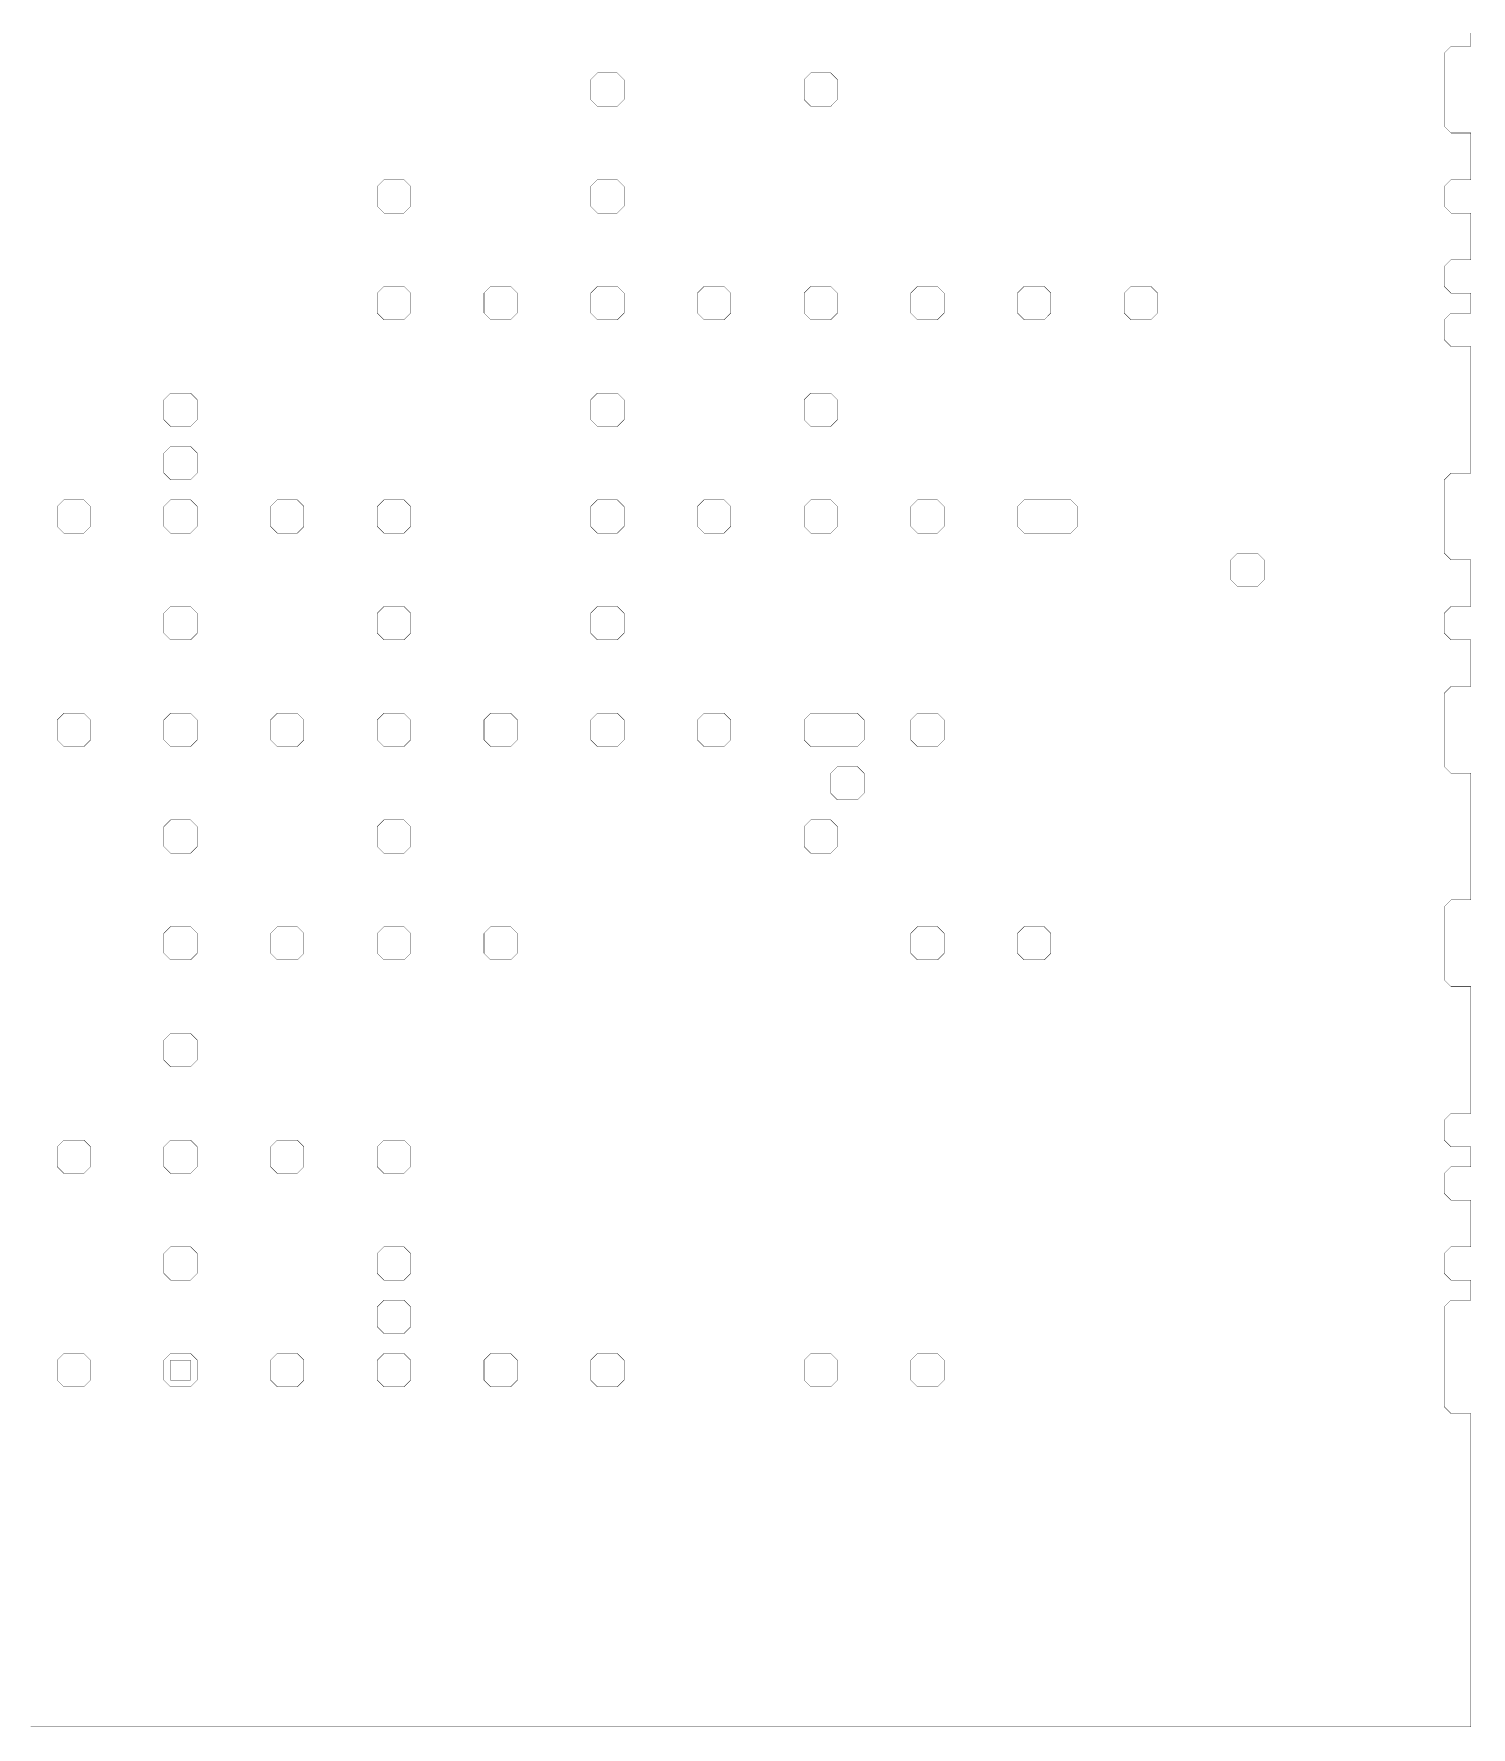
# Model space of a CAD drawing. Header units: metres. Extents: x 0 to 4990, y -4990 to 0.
# Drawn here: x 2886 to 4990, y -4990 to -2511 of the extents above; entities that cross this region are included whole.
import ezdxf

# ---------------------------------------------------------------- set-up
doc = ezdxf.new("R2010")
doc.units = ezdxf.units.M
doc.layers.add('conductor', color=1, linetype='Continuous')
doc.layers.add('substrate', color=5, linetype='Continuous')

msp = doc.modelspace()

# ---------------------------------------------------------------- linework, layer by layer
at = {"layer": 'conductor', "const_width": 0.5}
msp.add_lwpolyline([(3085.9375, -4453.125), (3085.9375, -4462.890625), (3085.9375, -4472.65625), (3085.9375, -4482.421875), (3095.703125, -4482.421875), (3105.46875, -4482.421875), (3115.234375, -4482.421875), (3115.234375, -4472.65625), (3115.234375, -4462.890625), (3115.234375, -4453.125), (3105.46875, -4453.125), (3095.703125, -4453.125)], close=True, dxfattribs=at)
at = {"layer": 'substrate', "const_width": 0.5}
msp.add_lwpolyline([(2880.859375, -4990.234375), (2890.625, -4990.234375), (2900.390625, -4990.234375), (2910.15625, -4990.234375), (2919.921875, -4990.234375), (2929.6875, -4990.234375), (2939.453125, -4990.234375), (2949.21875, -4990.234375), (2958.984375, -4990.234375), (2968.75, -4990.234375), (2978.515625, -4990.234375), (2988.28125, -4990.234375), (2998.046875, -4990.234375), (3007.8125, -4990.234375), (3017.578125, -4990.234375), (3027.34375, -4990.234375), (3037.109375, -4990.234375), (3046.875, -4990.234375), (3056.640625, -4990.234375), (3066.40625, -4990.234375), (3076.171875, -4990.234375), (3085.9375, -4990.234375), (3095.703125, -4990.234375), (3105.46875, -4990.234375), (3115.234375, -4990.234375), (3125, -4990.234375), (3134.765625, -4990.234375), (3144.53125, -4990.234375), (3154.296875, -4990.234375), (3164.0625, -4990.234375), (3173.828125, -4990.234375), (3183.59375, -4990.234375), (3193.359375, -4990.234375), (3203.125, -4990.234375), (3212.890625, -4990.234375), (3222.65625, -4990.234375), (3232.421875, -4990.234375), (3242.1875, -4990.234375), (3251.953125, -4990.234375), (3261.71875, -4990.234375), (3271.484375, -4990.234375), (3281.25, -4990.234375), (3291.015625, -4990.234375), (3300.78125, -4990.234375), (3310.546875, -4990.234375), (3320.3125, -4990.234375), (3330.078125, -4990.234375), (3339.84375, -4990.234375), (3349.609375, -4990.234375), (3359.375, -4990.234375), (3369.140625, -4990.234375), (3378.90625, -4990.234375), (3388.671875, -4990.234375), (3398.4375, -4990.234375), (3408.203125, -4990.234375), (3417.96875, -4990.234375), (3427.734375, -4990.234375), (3437.5, -4990.234375), (3447.265625, -4990.234375), (3457.03125, -4990.234375), (3466.796875, -4990.234375), (3476.5625, -4990.234375), (3486.328125, -4990.234375), (3496.09375, -4990.234375), (3505.859375, -4990.234375), (3515.625, -4990.234375), (3525.390625, -4990.234375), (3535.15625, -4990.234375), (3544.921875, -4990.234375), (3554.6875, -4990.234375), (3564.453125, -4990.234375), (3574.21875, -4990.234375), (3583.984375, -4990.234375), (3593.75, -4990.234375), (3603.515625, -4990.234375), (3613.28125, -4990.234375), (3623.046875, -4990.234375), (3632.8125, -4990.234375), (3642.578125, -4990.234375), (3652.34375, -4990.234375), (3662.109375, -4990.234375), (3671.875, -4990.234375), (3681.640625, -4990.234375), (3691.40625, -4990.234375), (3701.171875, -4990.234375), (3710.9375, -4990.234375), (3720.703125, -4990.234375), (3730.46875, -4990.234375), (3740.234375, -4990.234375), (3750, -4990.234375), (3759.765625, -4990.234375), (3769.53125, -4990.234375), (3779.296875, -4990.234375), (3789.0625, -4990.234375), (3798.828125, -4990.234375), (3808.59375, -4990.234375), (3818.359375, -4990.234375), (3828.125, -4990.234375), (3837.890625, -4990.234375), (3847.65625, -4990.234375), (3857.421875, -4990.234375), (3867.1875, -4990.234375), (3876.953125, -4990.234375), (3886.71875, -4990.234375), (3896.484375, -4990.234375), (3906.25, -4990.234375), (3916.015625, -4990.234375), (3925.78125, -4990.234375), (3935.546875, -4990.234375), (3945.3125, -4990.234375), (3955.078125, -4990.234375), (3964.84375, -4990.234375), (3974.609375, -4990.234375), (3984.375, -4990.234375), (3994.140625, -4990.234375), (4003.90625, -4990.234375), (4013.671875, -4990.234375), (4023.4375, -4990.234375), (4033.203125, -4990.234375), (4042.96875, -4990.234375), (4052.734375, -4990.234375), (4062.5, -4990.234375), (4072.265625, -4990.234375), (4082.03125, -4990.234375), (4091.796875, -4990.234375), (4101.5625, -4990.234375), (4111.328125, -4990.234375), (4121.09375, -4990.234375), (4130.859375, -4990.234375), (4140.625, -4990.234375), (4150.390625, -4990.234375), (4160.15625, -4990.234375), (4169.921875, -4990.234375), (4179.6875, -4990.234375), (4189.453125, -4990.234375), (4199.21875, -4990.234375), (4208.984375, -4990.234375), (4218.75, -4990.234375), (4228.515625, -4990.234375), (4238.28125, -4990.234375), (4248.046875, -4990.234375), (4257.8125, -4990.234375), (4267.578125, -4990.234375), (4277.34375, -4990.234375), (4287.109375, -4990.234375), (4296.875, -4990.234375), (4306.640625, -4990.234375), (4316.40625, -4990.234375), (4326.171875, -4990.234375), (4335.9375, -4990.234375), (4345.703125, -4990.234375), (4355.46875, -4990.234375), (4365.234375, -4990.234375), (4375, -4990.234375), (4384.765625, -4990.234375), (4394.53125, -4990.234375), (4404.296875, -4990.234375), (4414.0625, -4990.234375), (4423.828125, -4990.234375), (4433.59375, -4990.234375), (4443.359375, -4990.234375), (4453.125, -4990.234375), (4462.890625, -4990.234375), (4472.65625, -4990.234375), (4482.421875, -4990.234375), (4492.1875, -4990.234375), (4501.953125, -4990.234375), (4511.71875, -4990.234375), (4521.484375, -4990.234375), (4531.25, -4990.234375), (4541.015625, -4990.234375), (4550.78125, -4990.234375), (4560.546875, -4990.234375), (4570.3125, -4990.234375), (4580.078125, -4990.234375), (4589.84375, -4990.234375), (4599.609375, -4990.234375), (4609.375, -4990.234375), (4619.140625, -4990.234375), (4628.90625, -4990.234375), (4638.671875, -4990.234375), (4648.4375, -4990.234375), (4658.203125, -4990.234375), (4667.96875, -4990.234375), (4677.734375, -4990.234375), (4687.5, -4990.234375), (4697.265625, -4990.234375), (4707.03125, -4990.234375), (4716.796875, -4990.234375), (4726.5625, -4990.234375), (4736.328125, -4990.234375), (4746.09375, -4990.234375), (4755.859375, -4990.234375), (4765.625, -4990.234375), (4775.390625, -4990.234375), (4785.15625, -4990.234375), (4794.921875, -4990.234375), (4804.6875, -4990.234375), (4814.453125, -4990.234375), (4824.21875, -4990.234375), (4833.984375, -4990.234375), (4843.75, -4990.234375), (4853.515625, -4990.234375), (4863.28125, -4990.234375), (4873.046875, -4990.234375), (4882.8125, -4990.234375), (4892.578125, -4990.234375), (4902.34375, -4990.234375), (4912.109375, -4990.234375), (4921.875, -4990.234375), (4931.640625, -4990.234375), (4941.40625, -4990.234375), (4951.171875, -4990.234375), (4960.9375, -4990.234375), (4970.703125, -4990.234375), (4980.46875, -4990.234375), (4990.234375, -4990.234375), (4990.234375, -4980.46875), (4990.234375, -4970.703125), (4990.234375, -4960.9375), (4990.234375, -4951.171875), (4990.234375, -4941.40625), (4990.234375, -4931.640625), (4990.234375, -4921.875), (4990.234375, -4912.109375), (4990.234375, -4902.34375), (4990.234375, -4892.578125), (4990.234375, -4882.8125), (4990.234375, -4873.046875), (4990.234375, -4863.28125), (4990.234375, -4853.515625), (4990.234375, -4843.75), (4990.234375, -4833.984375), (4990.234375, -4824.21875), (4990.234375, -4814.453125), (4990.234375, -4804.6875), (4990.234375, -4794.921875), (4990.234375, -4785.15625), (4990.234375, -4775.390625), (4990.234375, -4765.625), (4990.234375, -4755.859375), (4990.234375, -4746.09375), (4990.234375, -4736.328125), (4990.234375, -4726.5625), (4990.234375, -4716.796875), (4990.234375, -4707.03125), (4990.234375, -4697.265625), (4990.234375, -4687.5), (4990.234375, -4677.734375), (4990.234375, -4667.96875), (4990.234375, -4658.203125), (4990.234375, -4648.4375), (4990.234375, -4638.671875), (4990.234375, -4628.90625), (4990.234375, -4619.140625), (4990.234375, -4609.375), (4990.234375, -4599.609375), (4990.234375, -4589.84375), (4990.234375, -4580.078125), (4990.234375, -4570.3125), (4990.234375, -4560.546875), (4990.234375, -4550.78125), (4990.234375, -4541.015625), (4990.234375, -4531.25), (4980.46875, -4531.25), (4970.703125, -4531.25), (4960.9375, -4531.25), (4951.171875, -4521.484375), (4951.171875, -4511.71875), (4951.171875, -4501.953125), (4951.171875, -4492.1875), (4951.171875, -4482.421875), (4951.171875, -4472.65625), (4951.171875, -4462.890625), (4951.171875, -4453.125), (4951.171875, -4443.359375), (4951.171875, -4433.59375), (4951.171875, -4423.828125), (4951.171875, -4414.0625), (4951.171875, -4404.296875), (4951.171875, -4394.53125), (4951.171875, -4384.765625), (4951.171875, -4375), (4960.9375, -4365.234375), (4970.703125, -4365.234375), (4980.46875, -4365.234375), (4990.234375, -4365.234375), (4990.234375, -4355.46875), (4990.234375, -4345.703125), (4990.234375, -4335.9375), (4980.46875, -4335.9375), (4970.703125, -4335.9375), (4960.9375, -4335.9375), (4951.171875, -4326.171875), (4951.171875, -4316.40625), (4951.171875, -4306.640625), (4951.171875, -4296.875), (4960.9375, -4287.109375), (4970.703125, -4287.109375), (4980.46875, -4287.109375), (4990.234375, -4287.109375), (4990.234375, -4277.34375), (4990.234375, -4267.578125), (4990.234375, -4257.8125), (4990.234375, -4248.046875), (4990.234375, -4238.28125), (4990.234375, -4228.515625), (4990.234375, -4218.75), (4980.46875, -4218.75), (4970.703125, -4218.75), (4960.9375, -4218.75), (4951.171875, -4208.984375), (4951.171875, -4199.21875), (4951.171875, -4189.453125), (4951.171875, -4179.6875), (4960.9375, -4169.921875), (4970.703125, -4169.921875), (4980.46875, -4169.921875), (4990.234375, -4169.921875), (4990.234375, -4160.15625), (4990.234375, -4150.390625), (4990.234375, -4140.625), (4980.46875, -4140.625), (4970.703125, -4140.625), (4960.9375, -4140.625), (4951.171875, -4130.859375), (4951.171875, -4121.09375), (4951.171875, -4111.328125), (4951.171875, -4101.5625), (4960.9375, -4091.796875), (4970.703125, -4091.796875), (4980.46875, -4091.796875), (4990.234375, -4091.796875), (4990.234375, -4082.03125), (4990.234375, -4072.265625), (4990.234375, -4062.5), (4990.234375, -4052.734375), (4990.234375, -4042.96875), (4990.234375, -4033.203125), (4990.234375, -4023.4375), (4990.234375, -4013.671875), (4990.234375, -4003.90625), (4990.234375, -3994.140625), (4990.234375, -3984.375), (4990.234375, -3974.609375), (4990.234375, -3964.84375), (4990.234375, -3955.078125), (4990.234375, -3945.3125), (4990.234375, -3935.546875), (4990.234375, -3925.78125), (4990.234375, -3916.015625), (4990.234375, -3906.25), (4980.46875, -3906.25), (4970.703125, -3906.25), (4960.9375, -3906.25), (4951.171875, -3896.484375), (4951.171875, -3886.71875), (4951.171875, -3876.953125), (4951.171875, -3867.1875), (4951.171875, -3857.421875), (4951.171875, -3847.65625), (4951.171875, -3837.890625), (4951.171875, -3828.125), (4951.171875, -3818.359375), (4951.171875, -3808.59375), (4951.171875, -3798.828125), (4951.171875, -3789.0625), (4960.9375, -3779.296875), (4970.703125, -3779.296875), (4980.46875, -3779.296875), (4990.234375, -3779.296875), (4990.234375, -3769.53125), (4990.234375, -3759.765625), (4990.234375, -3750), (4990.234375, -3740.234375), (4990.234375, -3730.46875), (4990.234375, -3720.703125), (4990.234375, -3710.9375), (4990.234375, -3701.171875), (4990.234375, -3691.40625), (4990.234375, -3681.640625), (4990.234375, -3671.875), (4990.234375, -3662.109375), (4990.234375, -3652.34375), (4990.234375, -3642.578125), (4990.234375, -3632.8125), (4990.234375, -3623.046875), (4990.234375, -3613.28125), (4990.234375, -3603.515625), (4990.234375, -3593.75), (4980.46875, -3593.75), (4970.703125, -3593.75), (4960.9375, -3593.75), (4951.171875, -3583.984375), (4951.171875, -3574.21875), (4951.171875, -3564.453125), (4951.171875, -3554.6875), (4951.171875, -3544.921875), (4951.171875, -3535.15625), (4951.171875, -3525.390625), (4951.171875, -3515.625), (4951.171875, -3505.859375), (4951.171875, -3496.09375), (4951.171875, -3486.328125), (4951.171875, -3476.5625), (4960.9375, -3466.796875), (4970.703125, -3466.796875), (4980.46875, -3466.796875), (4990.234375, -3466.796875), (4990.234375, -3457.03125), (4990.234375, -3447.265625), (4990.234375, -3437.5), (4990.234375, -3427.734375), (4990.234375, -3417.96875), (4990.234375, -3408.203125), (4990.234375, -3398.4375), (4980.46875, -3398.4375), (4970.703125, -3398.4375), (4960.9375, -3398.4375), (4951.171875, -3388.671875), (4951.171875, -3378.90625), (4951.171875, -3369.140625), (4951.171875, -3359.375), (4960.9375, -3349.609375), (4970.703125, -3349.609375), (4980.46875, -3349.609375), (4990.234375, -3349.609375), (4990.234375, -3339.84375), (4990.234375, -3330.078125), (4990.234375, -3320.3125), (4990.234375, -3310.546875), (4990.234375, -3300.78125), (4990.234375, -3291.015625), (4990.234375, -3281.25), (4980.46875, -3281.25), (4970.703125, -3281.25), (4960.9375, -3281.25), (4951.171875, -3271.484375), (4951.171875, -3261.71875), (4951.171875, -3251.953125), (4951.171875, -3242.1875), (4951.171875, -3232.421875), (4951.171875, -3222.65625), (4951.171875, -3212.890625), (4951.171875, -3203.125), (4951.171875, -3193.359375), (4951.171875, -3183.59375), (4951.171875, -3173.828125), (4951.171875, -3164.0625), (4960.9375, -3154.296875), (4970.703125, -3154.296875), (4980.46875, -3154.296875), (4990.234375, -3154.296875), (4990.234375, -3144.53125), (4990.234375, -3134.765625), (4990.234375, -3125), (4990.234375, -3115.234375), (4990.234375, -3105.46875), (4990.234375, -3095.703125), (4990.234375, -3085.9375), (4990.234375, -3076.171875), (4990.234375, -3066.40625), (4990.234375, -3056.640625), (4990.234375, -3046.875), (4990.234375, -3037.109375), (4990.234375, -3027.34375), (4990.234375, -3017.578125), (4990.234375, -3007.8125), (4990.234375, -2998.046875), (4990.234375, -2988.28125), (4990.234375, -2978.515625), (4990.234375, -2968.75), (4980.46875, -2968.75), (4970.703125, -2968.75), (4960.9375, -2968.75), (4951.171875, -2958.984375), (4951.171875, -2949.21875), (4951.171875, -2939.453125), (4951.171875, -2929.6875), (4960.9375, -2919.921875), (4970.703125, -2919.921875), (4980.46875, -2919.921875), (4990.234375, -2919.921875), (4990.234375, -2910.15625), (4990.234375, -2900.390625), (4990.234375, -2890.625), (4980.46875, -2890.625), (4970.703125, -2890.625), (4960.9375, -2890.625), (4951.171875, -2880.859375), (4951.171875, -2871.09375), (4951.171875, -2861.328125), (4951.171875, -2851.5625), (4960.9375, -2841.796875), (4970.703125, -2841.796875), (4980.46875, -2841.796875), (4990.234375, -2841.796875), (4990.234375, -2832.03125), (4990.234375, -2822.265625), (4990.234375, -2812.5), (4990.234375, -2802.734375), (4990.234375, -2792.96875), (4990.234375, -2783.203125), (4990.234375, -2773.4375), (4980.46875, -2773.4375), (4970.703125, -2773.4375), (4960.9375, -2773.4375), (4951.171875, -2763.671875), (4951.171875, -2753.90625), (4951.171875, -2744.140625), (4951.171875, -2734.375), (4960.9375, -2724.609375), (4970.703125, -2724.609375), (4980.46875, -2724.609375), (4990.234375, -2724.609375), (4990.234375, -2714.84375), (4990.234375, -2705.078125), (4990.234375, -2695.3125), (4990.234375, -2685.546875), (4990.234375, -2675.78125), (4990.234375, -2666.015625), (4990.234375, -2656.25), (4980.46875, -2656.25), (4970.703125, -2656.25), (4960.9375, -2656.25), (4951.171875, -2646.484375), (4951.171875, -2636.71875), (4951.171875, -2626.953125), (4951.171875, -2617.1875), (4951.171875, -2607.421875), (4951.171875, -2597.65625), (4951.171875, -2587.890625), (4951.171875, -2578.125), (4951.171875, -2568.359375), (4951.171875, -2558.59375), (4951.171875, -2548.828125), (4951.171875, -2539.0625), (4960.9375, -2529.296875), (4970.703125, -2529.296875), (4980.46875, -2529.296875), (4990.234375, -2529.296875), (4990.234375, -2519.53125), (4990.234375, -2509.765625)], dxfattribs=at)
for points in [[(3701.171875, -2578.125), (3710.9375, -2568.359375), (3720.703125, -2568.359375), (3730.46875, -2568.359375), (3740.234375, -2568.359375), (3750, -2578.125), (3750, -2587.890625), (3750, -2597.65625), (3750, -2607.421875), (3740.234375, -2617.1875), (3730.46875, -2617.1875), (3720.703125, -2617.1875), (3710.9375, -2617.1875), (3701.171875, -2607.421875), (3701.171875, -2597.65625), (3701.171875, -2587.890625)], [(4013.671875, -2578.125), (4023.4375, -2568.359375), (4033.203125, -2568.359375), (4042.96875, -2568.359375), (4052.734375, -2568.359375), (4062.5, -2578.125), (4062.5, -2587.890625), (4062.5, -2597.65625), (4062.5, -2607.421875), (4052.734375, -2617.1875), (4042.96875, -2617.1875), (4033.203125, -2617.1875), (4023.4375, -2617.1875), (4013.671875, -2607.421875), (4013.671875, -2597.65625), (4013.671875, -2587.890625)], [(3388.671875, -2734.375), (3398.4375, -2724.609375), (3408.203125, -2724.609375), (3417.96875, -2724.609375), (3427.734375, -2724.609375), (3437.5, -2734.375), (3437.5, -2744.140625), (3437.5, -2753.90625), (3437.5, -2763.671875), (3427.734375, -2773.4375), (3417.96875, -2773.4375), (3408.203125, -2773.4375), (3398.4375, -2773.4375), (3388.671875, -2763.671875), (3388.671875, -2753.90625), (3388.671875, -2744.140625)], [(3701.171875, -2734.375), (3710.9375, -2724.609375), (3720.703125, -2724.609375), (3730.46875, -2724.609375), (3740.234375, -2724.609375), (3750, -2734.375), (3750, -2744.140625), (3750, -2753.90625), (3750, -2763.671875), (3740.234375, -2773.4375), (3730.46875, -2773.4375), (3720.703125, -2773.4375), (3710.9375, -2773.4375), (3701.171875, -2763.671875), (3701.171875, -2753.90625), (3701.171875, -2744.140625)], [(3388.671875, -2890.625), (3398.4375, -2880.859375), (3408.203125, -2880.859375), (3417.96875, -2880.859375), (3427.734375, -2880.859375), (3437.5, -2890.625), (3437.5, -2900.390625), (3437.5, -2910.15625), (3437.5, -2919.921875), (3427.734375, -2929.6875), (3417.96875, -2929.6875), (3408.203125, -2929.6875), (3398.4375, -2929.6875), (3388.671875, -2919.921875), (3388.671875, -2910.15625), (3388.671875, -2900.390625)], [(3544.921875, -2890.625), (3554.6875, -2880.859375), (3564.453125, -2880.859375), (3574.21875, -2880.859375), (3583.984375, -2880.859375), (3593.75, -2890.625), (3593.75, -2900.390625), (3593.75, -2910.15625), (3593.75, -2919.921875), (3583.984375, -2929.6875), (3574.21875, -2929.6875), (3564.453125, -2929.6875), (3554.6875, -2929.6875), (3544.921875, -2919.921875), (3544.921875, -2910.15625), (3544.921875, -2900.390625)], [(3701.171875, -2890.625), (3710.9375, -2880.859375), (3720.703125, -2880.859375), (3730.46875, -2880.859375), (3740.234375, -2880.859375), (3750, -2890.625), (3750, -2900.390625), (3750, -2910.15625), (3750, -2919.921875), (3740.234375, -2929.6875), (3730.46875, -2929.6875), (3720.703125, -2929.6875), (3710.9375, -2929.6875), (3701.171875, -2919.921875), (3701.171875, -2910.15625), (3701.171875, -2900.390625)], [(3857.421875, -2890.625), (3867.1875, -2880.859375), (3876.953125, -2880.859375), (3886.71875, -2880.859375), (3896.484375, -2880.859375), (3906.25, -2890.625), (3906.25, -2900.390625), (3906.25, -2910.15625), (3906.25, -2919.921875), (3896.484375, -2929.6875), (3886.71875, -2929.6875), (3876.953125, -2929.6875), (3867.1875, -2929.6875), (3857.421875, -2919.921875), (3857.421875, -2910.15625), (3857.421875, -2900.390625)], [(4013.671875, -2890.625), (4023.4375, -2880.859375), (4033.203125, -2880.859375), (4042.96875, -2880.859375), (4052.734375, -2880.859375), (4062.5, -2890.625), (4062.5, -2900.390625), (4062.5, -2910.15625), (4062.5, -2919.921875), (4052.734375, -2929.6875), (4042.96875, -2929.6875), (4033.203125, -2929.6875), (4023.4375, -2929.6875), (4013.671875, -2919.921875), (4013.671875, -2910.15625), (4013.671875, -2900.390625)], [(4169.921875, -2890.625), (4179.6875, -2880.859375), (4189.453125, -2880.859375), (4199.21875, -2880.859375), (4208.984375, -2880.859375), (4218.75, -2890.625), (4218.75, -2900.390625), (4218.75, -2910.15625), (4218.75, -2919.921875), (4208.984375, -2929.6875), (4199.21875, -2929.6875), (4189.453125, -2929.6875), (4179.6875, -2929.6875), (4169.921875, -2919.921875), (4169.921875, -2910.15625), (4169.921875, -2900.390625)], [(4326.171875, -2890.625), (4335.9375, -2880.859375), (4345.703125, -2880.859375), (4355.46875, -2880.859375), (4365.234375, -2880.859375), (4375, -2890.625), (4375, -2900.390625), (4375, -2910.15625), (4375, -2919.921875), (4365.234375, -2929.6875), (4355.46875, -2929.6875), (4345.703125, -2929.6875), (4335.9375, -2929.6875), (4326.171875, -2919.921875), (4326.171875, -2910.15625), (4326.171875, -2900.390625)], [(4482.421875, -2890.625), (4492.1875, -2880.859375), (4501.953125, -2880.859375), (4511.71875, -2880.859375), (4521.484375, -2880.859375), (4531.25, -2890.625), (4531.25, -2900.390625), (4531.25, -2910.15625), (4531.25, -2919.921875), (4521.484375, -2929.6875), (4511.71875, -2929.6875), (4501.953125, -2929.6875), (4492.1875, -2929.6875), (4482.421875, -2919.921875), (4482.421875, -2910.15625), (4482.421875, -2900.390625)], [(3076.171875, -3046.875), (3085.9375, -3037.109375), (3095.703125, -3037.109375), (3105.46875, -3037.109375), (3115.234375, -3037.109375), (3125, -3046.875), (3125, -3056.640625), (3125, -3066.40625), (3125, -3076.171875), (3115.234375, -3085.9375), (3105.46875, -3085.9375), (3095.703125, -3085.9375), (3085.9375, -3085.9375), (3076.171875, -3076.171875), (3076.171875, -3066.40625), (3076.171875, -3056.640625)], [(3701.171875, -3046.875), (3710.9375, -3037.109375), (3720.703125, -3037.109375), (3730.46875, -3037.109375), (3740.234375, -3037.109375), (3750, -3046.875), (3750, -3056.640625), (3750, -3066.40625), (3750, -3076.171875), (3740.234375, -3085.9375), (3730.46875, -3085.9375), (3720.703125, -3085.9375), (3710.9375, -3085.9375), (3701.171875, -3076.171875), (3701.171875, -3066.40625), (3701.171875, -3056.640625)], [(4013.671875, -3046.875), (4023.4375, -3037.109375), (4033.203125, -3037.109375), (4042.96875, -3037.109375), (4052.734375, -3037.109375), (4062.5, -3046.875), (4062.5, -3056.640625), (4062.5, -3066.40625), (4062.5, -3076.171875), (4052.734375, -3085.9375), (4042.96875, -3085.9375), (4033.203125, -3085.9375), (4023.4375, -3085.9375), (4013.671875, -3076.171875), (4013.671875, -3066.40625), (4013.671875, -3056.640625)], [(3076.171875, -3125), (3085.9375, -3115.234375), (3095.703125, -3115.234375), (3105.46875, -3115.234375), (3115.234375, -3115.234375), (3125, -3125), (3125, -3134.765625), (3125, -3144.53125), (3125, -3154.296875), (3115.234375, -3164.0625), (3105.46875, -3164.0625), (3095.703125, -3164.0625), (3085.9375, -3164.0625), (3076.171875, -3154.296875), (3076.171875, -3144.53125), (3076.171875, -3134.765625)], [(2919.921875, -3203.125), (2929.6875, -3193.359375), (2939.453125, -3193.359375), (2949.21875, -3193.359375), (2958.984375, -3193.359375), (2968.75, -3203.125), (2968.75, -3212.890625), (2968.75, -3222.65625), (2968.75, -3232.421875), (2958.984375, -3242.1875), (2949.21875, -3242.1875), (2939.453125, -3242.1875), (2929.6875, -3242.1875), (2919.921875, -3232.421875), (2919.921875, -3222.65625), (2919.921875, -3212.890625)], [(3076.171875, -3203.125), (3085.9375, -3193.359375), (3095.703125, -3193.359375), (3105.46875, -3193.359375), (3115.234375, -3193.359375), (3125, -3203.125), (3125, -3212.890625), (3125, -3222.65625), (3125, -3232.421875), (3115.234375, -3242.1875), (3105.46875, -3242.1875), (3095.703125, -3242.1875), (3085.9375, -3242.1875), (3076.171875, -3232.421875), (3076.171875, -3222.65625), (3076.171875, -3212.890625)], [(3232.421875, -3203.125), (3242.1875, -3193.359375), (3251.953125, -3193.359375), (3261.71875, -3193.359375), (3271.484375, -3193.359375), (3281.25, -3203.125), (3281.25, -3212.890625), (3281.25, -3222.65625), (3281.25, -3232.421875), (3271.484375, -3242.1875), (3261.71875, -3242.1875), (3251.953125, -3242.1875), (3242.1875, -3242.1875), (3232.421875, -3232.421875), (3232.421875, -3222.65625), (3232.421875, -3212.890625)], [(3388.671875, -3203.125), (3398.4375, -3193.359375), (3408.203125, -3193.359375), (3417.96875, -3193.359375), (3427.734375, -3193.359375), (3437.5, -3203.125), (3437.5, -3212.890625), (3437.5, -3222.65625), (3437.5, -3232.421875), (3427.734375, -3242.1875), (3417.96875, -3242.1875), (3408.203125, -3242.1875), (3398.4375, -3242.1875), (3388.671875, -3232.421875), (3388.671875, -3222.65625), (3388.671875, -3212.890625)], [(3701.171875, -3203.125), (3710.9375, -3193.359375), (3720.703125, -3193.359375), (3730.46875, -3193.359375), (3740.234375, -3193.359375), (3750, -3203.125), (3750, -3212.890625), (3750, -3222.65625), (3750, -3232.421875), (3740.234375, -3242.1875), (3730.46875, -3242.1875), (3720.703125, -3242.1875), (3710.9375, -3242.1875), (3701.171875, -3232.421875), (3701.171875, -3222.65625), (3701.171875, -3212.890625)], [(3857.421875, -3203.125), (3867.1875, -3193.359375), (3876.953125, -3193.359375), (3886.71875, -3193.359375), (3896.484375, -3193.359375), (3906.25, -3203.125), (3906.25, -3212.890625), (3906.25, -3222.65625), (3906.25, -3232.421875), (3896.484375, -3242.1875), (3886.71875, -3242.1875), (3876.953125, -3242.1875), (3867.1875, -3242.1875), (3857.421875, -3232.421875), (3857.421875, -3222.65625), (3857.421875, -3212.890625)], [(4013.671875, -3203.125), (4023.4375, -3193.359375), (4033.203125, -3193.359375), (4042.96875, -3193.359375), (4052.734375, -3193.359375), (4062.5, -3203.125), (4062.5, -3212.890625), (4062.5, -3222.65625), (4062.5, -3232.421875), (4052.734375, -3242.1875), (4042.96875, -3242.1875), (4033.203125, -3242.1875), (4023.4375, -3242.1875), (4013.671875, -3232.421875), (4013.671875, -3222.65625), (4013.671875, -3212.890625)], [(4169.921875, -3203.125), (4179.6875, -3193.359375), (4189.453125, -3193.359375), (4199.21875, -3193.359375), (4208.984375, -3193.359375), (4218.75, -3203.125), (4218.75, -3212.890625), (4218.75, -3222.65625), (4218.75, -3232.421875), (4208.984375, -3242.1875), (4199.21875, -3242.1875), (4189.453125, -3242.1875), (4179.6875, -3242.1875), (4169.921875, -3232.421875), (4169.921875, -3222.65625), (4169.921875, -3212.890625)], [(4326.171875, -3203.125), (4335.9375, -3193.359375), (4345.703125, -3193.359375), (4355.46875, -3193.359375), (4365.234375, -3193.359375), (4375, -3193.359375), (4384.765625, -3193.359375), (4394.53125, -3193.359375), (4404.296875, -3193.359375), (4414.0625, -3203.125), (4414.0625, -3212.890625), (4414.0625, -3222.65625), (4414.0625, -3232.421875), (4404.296875, -3242.1875), (4394.53125, -3242.1875), (4384.765625, -3242.1875), (4375, -3242.1875), (4365.234375, -3242.1875), (4355.46875, -3242.1875), (4345.703125, -3242.1875), (4335.9375, -3242.1875), (4326.171875, -3232.421875), (4326.171875, -3222.65625), (4326.171875, -3212.890625)], [(4638.671875, -3281.25), (4648.4375, -3271.484375), (4658.203125, -3271.484375), (4667.96875, -3271.484375), (4677.734375, -3271.484375), (4687.5, -3281.25), (4687.5, -3291.015625), (4687.5, -3300.78125), (4687.5, -3310.546875), (4677.734375, -3320.3125), (4667.96875, -3320.3125), (4658.203125, -3320.3125), (4648.4375, -3320.3125), (4638.671875, -3310.546875), (4638.671875, -3300.78125), (4638.671875, -3291.015625)], [(3076.171875, -3359.375), (3085.9375, -3349.609375), (3095.703125, -3349.609375), (3105.46875, -3349.609375), (3115.234375, -3349.609375), (3125, -3359.375), (3125, -3369.140625), (3125, -3378.90625), (3125, -3388.671875), (3115.234375, -3398.4375), (3105.46875, -3398.4375), (3095.703125, -3398.4375), (3085.9375, -3398.4375), (3076.171875, -3388.671875), (3076.171875, -3378.90625), (3076.171875, -3369.140625)], [(3388.671875, -3359.375), (3398.4375, -3349.609375), (3408.203125, -3349.609375), (3417.96875, -3349.609375), (3427.734375, -3349.609375), (3437.5, -3359.375), (3437.5, -3369.140625), (3437.5, -3378.90625), (3437.5, -3388.671875), (3427.734375, -3398.4375), (3417.96875, -3398.4375), (3408.203125, -3398.4375), (3398.4375, -3398.4375), (3388.671875, -3388.671875), (3388.671875, -3378.90625), (3388.671875, -3369.140625)], [(3701.171875, -3359.375), (3710.9375, -3349.609375), (3720.703125, -3349.609375), (3730.46875, -3349.609375), (3740.234375, -3349.609375), (3750, -3359.375), (3750, -3369.140625), (3750, -3378.90625), (3750, -3388.671875), (3740.234375, -3398.4375), (3730.46875, -3398.4375), (3720.703125, -3398.4375), (3710.9375, -3398.4375), (3701.171875, -3388.671875), (3701.171875, -3378.90625), (3701.171875, -3369.140625)], [(2919.921875, -3515.625), (2929.6875, -3505.859375), (2939.453125, -3505.859375), (2949.21875, -3505.859375), (2958.984375, -3505.859375), (2968.75, -3515.625), (2968.75, -3525.390625), (2968.75, -3535.15625), (2968.75, -3544.921875), (2958.984375, -3554.6875), (2949.21875, -3554.6875), (2939.453125, -3554.6875), (2929.6875, -3554.6875), (2919.921875, -3544.921875), (2919.921875, -3535.15625), (2919.921875, -3525.390625)], [(3076.171875, -3515.625), (3085.9375, -3505.859375), (3095.703125, -3505.859375), (3105.46875, -3505.859375), (3115.234375, -3505.859375), (3125, -3515.625), (3125, -3525.390625), (3125, -3535.15625), (3125, -3544.921875), (3115.234375, -3554.6875), (3105.46875, -3554.6875), (3095.703125, -3554.6875), (3085.9375, -3554.6875), (3076.171875, -3544.921875), (3076.171875, -3535.15625), (3076.171875, -3525.390625)], [(3232.421875, -3515.625), (3242.1875, -3505.859375), (3251.953125, -3505.859375), (3261.71875, -3505.859375), (3271.484375, -3505.859375), (3281.25, -3515.625), (3281.25, -3525.390625), (3281.25, -3535.15625), (3281.25, -3544.921875), (3271.484375, -3554.6875), (3261.71875, -3554.6875), (3251.953125, -3554.6875), (3242.1875, -3554.6875), (3232.421875, -3544.921875), (3232.421875, -3535.15625), (3232.421875, -3525.390625)], [(3388.671875, -3515.625), (3398.4375, -3505.859375), (3408.203125, -3505.859375), (3417.96875, -3505.859375), (3427.734375, -3505.859375), (3437.5, -3515.625), (3437.5, -3525.390625), (3437.5, -3535.15625), (3437.5, -3544.921875), (3427.734375, -3554.6875), (3417.96875, -3554.6875), (3408.203125, -3554.6875), (3398.4375, -3554.6875), (3388.671875, -3544.921875), (3388.671875, -3535.15625), (3388.671875, -3525.390625)], [(3544.921875, -3515.625), (3554.6875, -3505.859375), (3564.453125, -3505.859375), (3574.21875, -3505.859375), (3583.984375, -3505.859375), (3593.75, -3515.625), (3593.75, -3525.390625), (3593.75, -3535.15625), (3593.75, -3544.921875), (3583.984375, -3554.6875), (3574.21875, -3554.6875), (3564.453125, -3554.6875), (3554.6875, -3554.6875), (3544.921875, -3544.921875), (3544.921875, -3535.15625), (3544.921875, -3525.390625)], [(3701.171875, -3515.625), (3710.9375, -3505.859375), (3720.703125, -3505.859375), (3730.46875, -3505.859375), (3740.234375, -3505.859375), (3750, -3515.625), (3750, -3525.390625), (3750, -3535.15625), (3750, -3544.921875), (3740.234375, -3554.6875), (3730.46875, -3554.6875), (3720.703125, -3554.6875), (3710.9375, -3554.6875), (3701.171875, -3544.921875), (3701.171875, -3535.15625), (3701.171875, -3525.390625)], [(3857.421875, -3515.625), (3867.1875, -3505.859375), (3876.953125, -3505.859375), (3886.71875, -3505.859375), (3896.484375, -3505.859375), (3906.25, -3515.625), (3906.25, -3525.390625), (3906.25, -3535.15625), (3906.25, -3544.921875), (3896.484375, -3554.6875), (3886.71875, -3554.6875), (3876.953125, -3554.6875), (3867.1875, -3554.6875), (3857.421875, -3544.921875), (3857.421875, -3535.15625), (3857.421875, -3525.390625)], [(4013.671875, -3515.625), (4023.4375, -3505.859375), (4033.203125, -3505.859375), (4042.96875, -3505.859375), (4052.734375, -3505.859375), (4062.5, -3505.859375), (4072.265625, -3505.859375), (4082.03125, -3505.859375), (4091.796875, -3505.859375), (4101.5625, -3515.625), (4101.5625, -3525.390625), (4101.5625, -3535.15625), (4101.5625, -3544.921875), (4091.796875, -3554.6875), (4082.03125, -3554.6875), (4072.265625, -3554.6875), (4062.5, -3554.6875), (4052.734375, -3554.6875), (4042.96875, -3554.6875), (4033.203125, -3554.6875), (4023.4375, -3554.6875), (4013.671875, -3544.921875), (4013.671875, -3535.15625), (4013.671875, -3525.390625)], [(4169.921875, -3515.625), (4179.6875, -3505.859375), (4189.453125, -3505.859375), (4199.21875, -3505.859375), (4208.984375, -3505.859375), (4218.75, -3515.625), (4218.75, -3525.390625), (4218.75, -3535.15625), (4218.75, -3544.921875), (4208.984375, -3554.6875), (4199.21875, -3554.6875), (4189.453125, -3554.6875), (4179.6875, -3554.6875), (4169.921875, -3544.921875), (4169.921875, -3535.15625), (4169.921875, -3525.390625)], [(4052.734375, -3593.75), (4062.5, -3583.984375), (4072.265625, -3583.984375), (4082.03125, -3583.984375), (4091.796875, -3583.984375), (4101.5625, -3593.75), (4101.5625, -3603.515625), (4101.5625, -3613.28125), (4101.5625, -3623.046875), (4091.796875, -3632.8125), (4082.03125, -3632.8125), (4072.265625, -3632.8125), (4062.5, -3632.8125), (4052.734375, -3623.046875), (4052.734375, -3613.28125), (4052.734375, -3603.515625)], [(3076.171875, -3671.875), (3085.9375, -3662.109375), (3095.703125, -3662.109375), (3105.46875, -3662.109375), (3115.234375, -3662.109375), (3125, -3671.875), (3125, -3681.640625), (3125, -3691.40625), (3125, -3701.171875), (3115.234375, -3710.9375), (3105.46875, -3710.9375), (3095.703125, -3710.9375), (3085.9375, -3710.9375), (3076.171875, -3701.171875), (3076.171875, -3691.40625), (3076.171875, -3681.640625)], [(3388.671875, -3671.875), (3398.4375, -3662.109375), (3408.203125, -3662.109375), (3417.96875, -3662.109375), (3427.734375, -3662.109375), (3437.5, -3671.875), (3437.5, -3681.640625), (3437.5, -3691.40625), (3437.5, -3701.171875), (3427.734375, -3710.9375), (3417.96875, -3710.9375), (3408.203125, -3710.9375), (3398.4375, -3710.9375), (3388.671875, -3701.171875), (3388.671875, -3691.40625), (3388.671875, -3681.640625)], [(4013.671875, -3671.875), (4023.4375, -3662.109375), (4033.203125, -3662.109375), (4042.96875, -3662.109375), (4052.734375, -3662.109375), (4062.5, -3671.875), (4062.5, -3681.640625), (4062.5, -3691.40625), (4062.5, -3701.171875), (4052.734375, -3710.9375), (4042.96875, -3710.9375), (4033.203125, -3710.9375), (4023.4375, -3710.9375), (4013.671875, -3701.171875), (4013.671875, -3691.40625), (4013.671875, -3681.640625)], [(3076.171875, -3828.125), (3085.9375, -3818.359375), (3095.703125, -3818.359375), (3105.46875, -3818.359375), (3115.234375, -3818.359375), (3125, -3828.125), (3125, -3837.890625), (3125, -3847.65625), (3125, -3857.421875), (3115.234375, -3867.1875), (3105.46875, -3867.1875), (3095.703125, -3867.1875), (3085.9375, -3867.1875), (3076.171875, -3857.421875), (3076.171875, -3847.65625), (3076.171875, -3837.890625)], [(3232.421875, -3828.125), (3242.1875, -3818.359375), (3251.953125, -3818.359375), (3261.71875, -3818.359375), (3271.484375, -3818.359375), (3281.25, -3828.125), (3281.25, -3837.890625), (3281.25, -3847.65625), (3281.25, -3857.421875), (3271.484375, -3867.1875), (3261.71875, -3867.1875), (3251.953125, -3867.1875), (3242.1875, -3867.1875), (3232.421875, -3857.421875), (3232.421875, -3847.65625), (3232.421875, -3837.890625)], [(3388.671875, -3828.125), (3398.4375, -3818.359375), (3408.203125, -3818.359375), (3417.96875, -3818.359375), (3427.734375, -3818.359375), (3437.5, -3828.125), (3437.5, -3837.890625), (3437.5, -3847.65625), (3437.5, -3857.421875), (3427.734375, -3867.1875), (3417.96875, -3867.1875), (3408.203125, -3867.1875), (3398.4375, -3867.1875), (3388.671875, -3857.421875), (3388.671875, -3847.65625), (3388.671875, -3837.890625)], [(3544.921875, -3828.125), (3554.6875, -3818.359375), (3564.453125, -3818.359375), (3574.21875, -3818.359375), (3583.984375, -3818.359375), (3593.75, -3828.125), (3593.75, -3837.890625), (3593.75, -3847.65625), (3593.75, -3857.421875), (3583.984375, -3867.1875), (3574.21875, -3867.1875), (3564.453125, -3867.1875), (3554.6875, -3867.1875), (3544.921875, -3857.421875), (3544.921875, -3847.65625), (3544.921875, -3837.890625)], [(4169.921875, -3828.125), (4179.6875, -3818.359375), (4189.453125, -3818.359375), (4199.21875, -3818.359375), (4208.984375, -3818.359375), (4218.75, -3828.125), (4218.75, -3837.890625), (4218.75, -3847.65625), (4218.75, -3857.421875), (4208.984375, -3867.1875), (4199.21875, -3867.1875), (4189.453125, -3867.1875), (4179.6875, -3867.1875), (4169.921875, -3857.421875), (4169.921875, -3847.65625), (4169.921875, -3837.890625)], [(4326.171875, -3828.125), (4335.9375, -3818.359375), (4345.703125, -3818.359375), (4355.46875, -3818.359375), (4365.234375, -3818.359375), (4375, -3828.125), (4375, -3837.890625), (4375, -3847.65625), (4375, -3857.421875), (4365.234375, -3867.1875), (4355.46875, -3867.1875), (4345.703125, -3867.1875), (4335.9375, -3867.1875), (4326.171875, -3857.421875), (4326.171875, -3847.65625), (4326.171875, -3837.890625)], [(3076.171875, -3984.375), (3085.9375, -3974.609375), (3095.703125, -3974.609375), (3105.46875, -3974.609375), (3115.234375, -3974.609375), (3125, -3984.375), (3125, -3994.140625), (3125, -4003.90625), (3125, -4013.671875), (3115.234375, -4023.4375), (3105.46875, -4023.4375), (3095.703125, -4023.4375), (3085.9375, -4023.4375), (3076.171875, -4013.671875), (3076.171875, -4003.90625), (3076.171875, -3994.140625)], [(2919.921875, -4140.625), (2929.6875, -4130.859375), (2939.453125, -4130.859375), (2949.21875, -4130.859375), (2958.984375, -4130.859375), (2968.75, -4140.625), (2968.75, -4150.390625), (2968.75, -4160.15625), (2968.75, -4169.921875), (2958.984375, -4179.6875), (2949.21875, -4179.6875), (2939.453125, -4179.6875), (2929.6875, -4179.6875), (2919.921875, -4169.921875), (2919.921875, -4160.15625), (2919.921875, -4150.390625)], [(3076.171875, -4140.625), (3085.9375, -4130.859375), (3095.703125, -4130.859375), (3105.46875, -4130.859375), (3115.234375, -4130.859375), (3125, -4140.625), (3125, -4150.390625), (3125, -4160.15625), (3125, -4169.921875), (3115.234375, -4179.6875), (3105.46875, -4179.6875), (3095.703125, -4179.6875), (3085.9375, -4179.6875), (3076.171875, -4169.921875), (3076.171875, -4160.15625), (3076.171875, -4150.390625)], [(3232.421875, -4140.625), (3242.1875, -4130.859375), (3251.953125, -4130.859375), (3261.71875, -4130.859375), (3271.484375, -4130.859375), (3281.25, -4140.625), (3281.25, -4150.390625), (3281.25, -4160.15625), (3281.25, -4169.921875), (3271.484375, -4179.6875), (3261.71875, -4179.6875), (3251.953125, -4179.6875), (3242.1875, -4179.6875), (3232.421875, -4169.921875), (3232.421875, -4160.15625), (3232.421875, -4150.390625)], [(3388.671875, -4140.625), (3398.4375, -4130.859375), (3408.203125, -4130.859375), (3417.96875, -4130.859375), (3427.734375, -4130.859375), (3437.5, -4140.625), (3437.5, -4150.390625), (3437.5, -4160.15625), (3437.5, -4169.921875), (3427.734375, -4179.6875), (3417.96875, -4179.6875), (3408.203125, -4179.6875), (3398.4375, -4179.6875), (3388.671875, -4169.921875), (3388.671875, -4160.15625), (3388.671875, -4150.390625)], [(3076.171875, -4296.875), (3085.9375, -4287.109375), (3095.703125, -4287.109375), (3105.46875, -4287.109375), (3115.234375, -4287.109375), (3125, -4296.875), (3125, -4306.640625), (3125, -4316.40625), (3125, -4326.171875), (3115.234375, -4335.9375), (3105.46875, -4335.9375), (3095.703125, -4335.9375), (3085.9375, -4335.9375), (3076.171875, -4326.171875), (3076.171875, -4316.40625), (3076.171875, -4306.640625)], [(3388.671875, -4296.875), (3398.4375, -4287.109375), (3408.203125, -4287.109375), (3417.96875, -4287.109375), (3427.734375, -4287.109375), (3437.5, -4296.875), (3437.5, -4306.640625), (3437.5, -4316.40625), (3437.5, -4326.171875), (3427.734375, -4335.9375), (3417.96875, -4335.9375), (3408.203125, -4335.9375), (3398.4375, -4335.9375), (3388.671875, -4326.171875), (3388.671875, -4316.40625), (3388.671875, -4306.640625)], [(3388.671875, -4375), (3398.4375, -4365.234375), (3408.203125, -4365.234375), (3417.96875, -4365.234375), (3427.734375, -4365.234375), (3437.5, -4375), (3437.5, -4384.765625), (3437.5, -4394.53125), (3437.5, -4404.296875), (3427.734375, -4414.0625), (3417.96875, -4414.0625), (3408.203125, -4414.0625), (3398.4375, -4414.0625), (3388.671875, -4404.296875), (3388.671875, -4394.53125), (3388.671875, -4384.765625)], [(2919.921875, -4453.125), (2929.6875, -4443.359375), (2939.453125, -4443.359375), (2949.21875, -4443.359375), (2958.984375, -4443.359375), (2968.75, -4453.125), (2968.75, -4462.890625), (2968.75, -4472.65625), (2968.75, -4482.421875), (2958.984375, -4492.1875), (2949.21875, -4492.1875), (2939.453125, -4492.1875), (2929.6875, -4492.1875), (2919.921875, -4482.421875), (2919.921875, -4472.65625), (2919.921875, -4462.890625)], [(3076.171875, -4453.125), (3085.9375, -4443.359375), (3095.703125, -4443.359375), (3105.46875, -4443.359375), (3115.234375, -4443.359375), (3125, -4453.125), (3125, -4462.890625), (3125, -4472.65625), (3125, -4482.421875), (3115.234375, -4492.1875), (3105.46875, -4492.1875), (3095.703125, -4492.1875), (3085.9375, -4492.1875), (3076.171875, -4482.421875), (3076.171875, -4472.65625), (3076.171875, -4462.890625)], [(3232.421875, -4453.125), (3242.1875, -4443.359375), (3251.953125, -4443.359375), (3261.71875, -4443.359375), (3271.484375, -4443.359375), (3281.25, -4453.125), (3281.25, -4462.890625), (3281.25, -4472.65625), (3281.25, -4482.421875), (3271.484375, -4492.1875), (3261.71875, -4492.1875), (3251.953125, -4492.1875), (3242.1875, -4492.1875), (3232.421875, -4482.421875), (3232.421875, -4472.65625), (3232.421875, -4462.890625)], [(3388.671875, -4453.125), (3398.4375, -4443.359375), (3408.203125, -4443.359375), (3417.96875, -4443.359375), (3427.734375, -4443.359375), (3437.5, -4453.125), (3437.5, -4462.890625), (3437.5, -4472.65625), (3437.5, -4482.421875), (3427.734375, -4492.1875), (3417.96875, -4492.1875), (3408.203125, -4492.1875), (3398.4375, -4492.1875), (3388.671875, -4482.421875), (3388.671875, -4472.65625), (3388.671875, -4462.890625)], [(3544.921875, -4453.125), (3554.6875, -4443.359375), (3564.453125, -4443.359375), (3574.21875, -4443.359375), (3583.984375, -4443.359375), (3593.75, -4453.125), (3593.75, -4462.890625), (3593.75, -4472.65625), (3593.75, -4482.421875), (3583.984375, -4492.1875), (3574.21875, -4492.1875), (3564.453125, -4492.1875), (3554.6875, -4492.1875), (3544.921875, -4482.421875), (3544.921875, -4472.65625), (3544.921875, -4462.890625)], [(3701.171875, -4453.125), (3710.9375, -4443.359375), (3720.703125, -4443.359375), (3730.46875, -4443.359375), (3740.234375, -4443.359375), (3750, -4453.125), (3750, -4462.890625), (3750, -4472.65625), (3750, -4482.421875), (3740.234375, -4492.1875), (3730.46875, -4492.1875), (3720.703125, -4492.1875), (3710.9375, -4492.1875), (3701.171875, -4482.421875), (3701.171875, -4472.65625), (3701.171875, -4462.890625)], [(4013.671875, -4453.125), (4023.4375, -4443.359375), (4033.203125, -4443.359375), (4042.96875, -4443.359375), (4052.734375, -4443.359375), (4062.5, -4453.125), (4062.5, -4462.890625), (4062.5, -4472.65625), (4062.5, -4482.421875), (4052.734375, -4492.1875), (4042.96875, -4492.1875), (4033.203125, -4492.1875), (4023.4375, -4492.1875), (4013.671875, -4482.421875), (4013.671875, -4472.65625), (4013.671875, -4462.890625)], [(4169.921875, -4453.125), (4179.6875, -4443.359375), (4189.453125, -4443.359375), (4199.21875, -4443.359375), (4208.984375, -4443.359375), (4218.75, -4453.125), (4218.75, -4462.890625), (4218.75, -4472.65625), (4218.75, -4482.421875), (4208.984375, -4492.1875), (4199.21875, -4492.1875), (4189.453125, -4492.1875), (4179.6875, -4492.1875), (4169.921875, -4482.421875), (4169.921875, -4472.65625), (4169.921875, -4462.890625)]]:
    msp.add_lwpolyline(points, close=True, dxfattribs=at)

doc.saveas('drawing.dxf')
